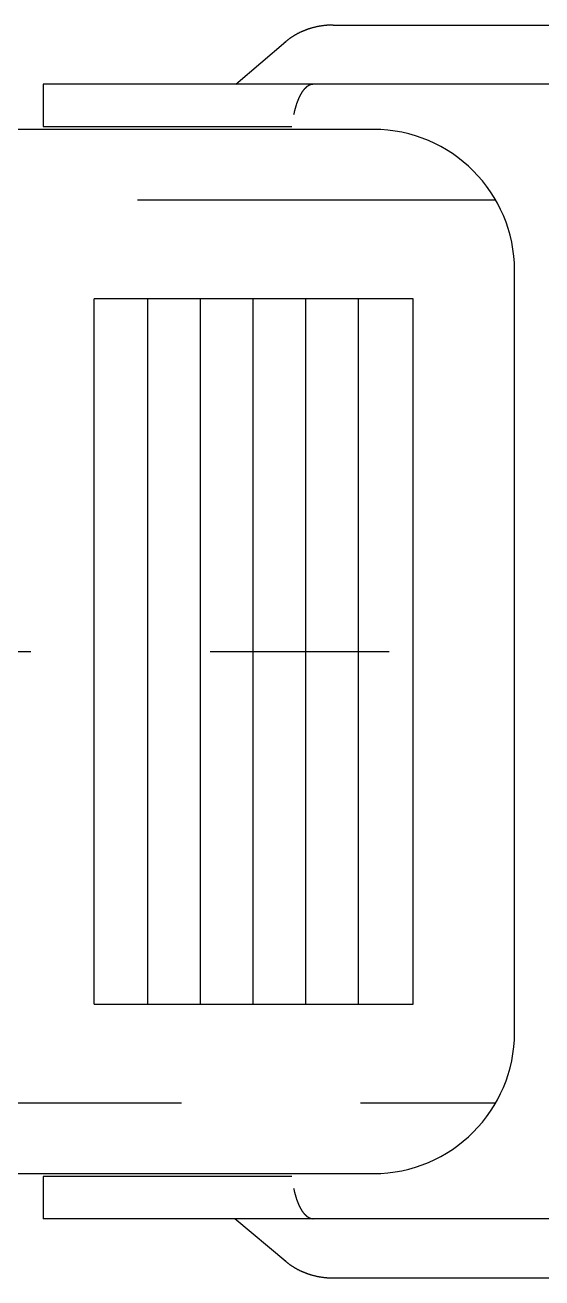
# Model space of a CAD drawing. Extents: x -122 to 85, y -355 to 31.
# Drawn here: x -80.27 to -61.95, y -22.2 to 22.2 of the extents above; entities that cross this region are included whole.
import ezdxf

# ---------------------------------------------------------------- set-up
doc = ezdxf.new("R2010")
doc.units = 0
doc.linetypes.add('CENTER', pattern=[50.8, 31.75, -6.35, 6.35, -6.35])
doc.linetypes.add('DASHED', pattern=[19.05, 12.7, -6.35])
doc.layers.get('0').update_dxf_attribs({"linetype": 'CONTINUOUS'})
doc.layers.add('CENTER', color=1, linetype='CONTINUOUS')

msp = doc.modelspace()

# ---------------------------------------------------------------- linework, layer by layer
at = {"color": 7, "linetype": 'CONTINUOUS'}
for p, q in [((-69.348, 22.2), (-18.659, 22.2)), ((-72.799, 20.1), (-71.033, 21.614)), ((-29.92, 20.1), (-79.636, 20.1)), ((-79.636, 20.1), (-79.636, 18.6)), ((-67.921, 18.5), (-81.692, 18.5)), ((-79.636, 18.6), (-70.816, 18.6)), ((-62.921, -13.5), (-62.921, 13.5)), ((-77.824, -12.5), (-77.824, 12.5)), ((-66.521, 12.5), (-77.824, 12.5)), ((-75.918, -12.5), (-75.918, 12.5)), ((-74.051, -12.5), (-74.051, 12.5)), ((-72.184, -12.5), (-72.184, 12.5)), ((-70.317, -12.5), (-70.317, 12.5)), ((-68.449, -12.5), (-68.449, 12.5)), ((-66.521, -12.5), (-66.521, 12.5)), ((-77.824, -12.5), (-66.521, -12.5)), ((-81.692, -18.5), (-67.921, -18.5)), ((-79.636, -18.6), (-79.636, -20.1)), ((-70.816, -18.6), (-79.636, -18.6)), ((-29.92, -20.1), (-79.636, -20.1)), ((-71.033, -21.614), (-72.837, -20.1)), ((-69.348, -22.2), (-18.659, -22.2))]:
    msp.add_line(p, q, dxfattribs=at)
at = {"color": 3, "linetype": 'DASHED'}
for p, q in [((-63.59, 16), (-87.434, 16)), ((-87.434, -16), (-63.59, -16))]:
    msp.add_line(p, q, dxfattribs=at)
at = {"color": 7, "linetype": 'CONTINUOUS'}
for points in [[(-69.348, 22.2, 0), (-69.364, 22.2, 0), (-69.38, 22.2, 0), (-69.397, 22.2, 0), (-69.413, 22.199, 0), (-69.429, 22.199, 0), (-69.445, 22.198, 0), (-69.462, 22.198, 0), (-69.478, 22.197, 0), (-69.494, 22.196, 0), (-69.51, 22.195, 0), (-69.526, 22.194, 0), (-69.543, 22.193, 0), (-69.559, 22.192, 0), (-69.575, 22.191, 0), (-69.591, 22.189, 0), (-69.607, 22.188, 0), (-69.623, 22.187, 0), (-69.639, 22.185, 0), (-69.656, 22.183, 0), (-69.672, 22.181, 0), (-69.688, 22.18, 0), (-69.704, 22.177, 0), (-69.72, 22.175, 0), (-69.736, 22.173, 0), (-69.752, 22.171, 0), (-69.768, 22.169, 0), (-69.784, 22.166, 0), (-69.8, 22.164, 0), (-69.816, 22.161, 0), (-69.832, 22.158, 0), (-69.848, 22.155, 0), (-69.864, 22.153, 0), (-69.879, 22.15, 0), (-69.895, 22.146, 0), (-69.911, 22.143, 0), (-69.927, 22.14, 0), (-69.942, 22.137, 0), (-69.958, 22.133, 0), (-69.974, 22.13, 0), (-69.99, 22.126, 0), (-70.005, 22.122, 0), (-70.021, 22.119, 0), (-70.036, 22.115, 0), (-70.052, 22.111, 0), (-70.067, 22.107, 0), (-70.083, 22.102, 0), (-70.098, 22.098, 0), (-70.114, 22.094, 0), (-70.129, 22.089, 0), (-70.144, 22.085, 0), (-70.16, 22.08, 0), (-70.175, 22.076, 0), (-70.19, 22.071, 0), (-70.205, 22.066, 0), (-70.221, 22.061, 0), (-70.236, 22.056, 0), (-70.251, 22.051, 0), (-70.266, 22.046, 0), (-70.281, 22.04, 0), (-70.296, 22.035, 0), (-70.31, 22.029, 0), (-70.325, 22.024, 0), (-70.34, 22.018, 0), (-70.355, 22.013, 0), (-70.37, 22.007, 0), (-70.384, 22.001, 0), (-70.399, 21.995, 0), (-70.413, 21.989, 0), (-70.428, 21.983, 0), (-70.442, 21.977, 0), (-70.457, 21.97, 0), (-70.471, 21.964, 0), (-70.485, 21.957, 0), (-70.5, 21.951, 0), (-70.514, 21.944, 0), (-70.528, 21.938, 0), (-70.542, 21.931, 0), (-70.556, 21.924, 0), (-70.57, 21.917, 0), (-70.584, 21.91, 0), (-70.598, 21.903, 0), (-70.612, 21.896, 0), (-70.625, 21.888, 0), (-70.639, 21.881, 0), (-70.653, 21.873, 0), (-70.666, 21.866, 0), (-70.68, 21.858, 0), (-70.693, 21.851, 0), (-70.707, 21.843, 0), (-70.72, 21.835, 0), (-70.733, 21.827, 0), (-70.746, 21.819, 0), (-70.759, 21.811, 0), (-70.772, 21.803, 0), (-70.785, 21.795, 0), (-70.798, 21.787, 0), (-70.811, 21.779, 0), (-70.824, 21.77, 0), (-70.837, 21.762, 0), (-70.849, 21.753, 0), (-70.862, 21.744, 0), (-70.874, 21.736, 0), (-70.887, 21.727, 0), (-70.899, 21.718, 0), (-70.912, 21.709, 0), (-70.924, 21.7, 0), (-70.936, 21.691, 0), (-70.948, 21.682, 0), (-70.96, 21.673, 0), (-70.972, 21.664, 0), (-70.984, 21.654, 0), (-70.996, 21.645, 0), (-71.007, 21.635, 0), (-71.019, 21.626, 0), (-71.03, 21.616, 0), (-71.042, 21.607, 0), (-71.053, 21.597, 0), (-71.064, 21.587, 0), (-71.076, 21.577, 0), (-71.087, 21.567, 0), (-71.098, 21.557, 0), (-71.109, 21.547, 0), (-71.12, 21.537, 0), (-71.131, 21.527, 0), (-71.141, 21.517, 0), (-71.152, 21.506, 0), (-71.163, 21.496, 0), (-71.173, 21.486, 0)], [(-70.057, 20.1, 0), (-70.064, 20.1, 0), (-70.07, 20.1, 0), (-70.077, 20.099, 0), (-70.084, 20.099, 0), (-70.091, 20.098, 0), (-70.097, 20.097, 0), (-70.104, 20.096, 0), (-70.111, 20.095, 0), (-70.117, 20.094, 0), (-70.124, 20.093, 0), (-70.13, 20.091, 0), (-70.137, 20.09, 0), (-70.144, 20.088, 0), (-70.15, 20.086, 0), (-70.157, 20.084, 0), (-70.164, 20.081, 0), (-70.17, 20.079, 0), (-70.177, 20.076, 0), (-70.183, 20.074, 0), (-70.19, 20.071, 0), (-70.197, 20.068, 0), (-70.203, 20.065, 0), (-70.21, 20.062, 0), (-70.216, 20.058, 0), (-70.223, 20.055, 0), (-70.229, 20.051, 0), (-70.236, 20.047, 0), (-70.242, 20.043, 0), (-70.249, 20.039, 0), (-70.255, 20.035, 0), (-70.262, 20.031, 0), (-70.268, 20.026, 0), (-70.274, 20.021, 0), (-70.281, 20.017, 0), (-70.287, 20.012, 0), (-70.294, 20.007, 0), (-70.3, 20.002, 0), (-70.306, 19.996, 0), (-70.313, 19.991, 0), (-70.319, 19.985, 0), (-70.325, 19.979, 0), (-70.331, 19.973, 0), (-70.338, 19.967, 0), (-70.344, 19.961, 0), (-70.35, 19.955, 0), (-70.356, 19.948, 0), (-70.362, 19.942, 0), (-70.369, 19.935, 0), (-70.375, 19.928, 0), (-70.381, 19.921, 0), (-70.387, 19.914, 0), (-70.393, 19.907, 0), (-70.399, 19.9, 0), (-70.405, 19.892, 0), (-70.411, 19.884, 0), (-70.417, 19.877, 0), (-70.423, 19.869, 0), (-70.429, 19.861, 0), (-70.434, 19.853, 0), (-70.44, 19.844, 0), (-70.446, 19.836, 0), (-70.452, 19.828, 0), (-70.458, 19.819, 0), (-70.463, 19.81, 0), (-70.469, 19.801, 0), (-70.475, 19.792, 0), (-70.48, 19.783, 0), (-70.486, 19.774, 0), (-70.492, 19.764, 0), (-70.497, 19.755, 0), (-70.502, 19.745, 0), (-70.508, 19.735, 0), (-70.513, 19.726, 0), (-70.519, 19.716, 0), (-70.524, 19.706, 0), (-70.529, 19.695, 0), (-70.535, 19.685, 0), (-70.54, 19.675, 0), (-70.545, 19.664, 0), (-70.55, 19.653, 0), (-70.556, 19.642, 0), (-70.561, 19.632, 0), (-70.566, 19.621, 0), (-70.571, 19.61, 0), (-70.576, 19.598, 0), (-70.581, 19.587, 0), (-70.586, 19.576, 0), (-70.591, 19.564, 0), (-70.596, 19.552, 0), (-70.6, 19.541, 0), (-70.605, 19.529, 0), (-70.61, 19.517, 0), (-70.615, 19.505, 0), (-70.619, 19.492, 0), (-70.624, 19.48, 0), (-70.629, 19.468, 0), (-70.633, 19.455, 0), (-70.638, 19.443, 0), (-70.642, 19.43, 0), (-70.647, 19.417, 0), (-70.651, 19.404, 0), (-70.655, 19.391, 0), (-70.659, 19.378, 0), (-70.664, 19.365, 0), (-70.668, 19.352, 0), (-70.672, 19.339, 0), (-70.676, 19.325, 0), (-70.68, 19.312, 0), (-70.684, 19.298, 0), (-70.688, 19.284, 0), (-70.692, 19.271, 0), (-70.696, 19.257, 0), (-70.7, 19.243, 0), (-70.704, 19.229, 0), (-70.707, 19.215, 0), (-70.711, 19.201, 0), (-70.715, 19.186, 0), (-70.718, 19.172, 0), (-70.722, 19.157, 0), (-70.725, 19.143, 0), (-70.729, 19.128, 0), (-70.732, 19.114, 0), (-70.736, 19.099, 0), (-70.739, 19.084, 0), (-70.742, 19.069, 0), (-70.746, 19.055, 0), (-70.749, 19.04, 0), (-70.752, 19.024, 0)], [(-70.752, -19.024, 0), (-70.749, -19.04, 0), (-70.746, -19.055, 0), (-70.742, -19.069, 0), (-70.739, -19.084, 0), (-70.736, -19.099, 0), (-70.732, -19.114, 0), (-70.729, -19.128, 0), (-70.725, -19.143, 0), (-70.722, -19.157, 0), (-70.718, -19.172, 0), (-70.715, -19.186, 0), (-70.711, -19.201, 0), (-70.707, -19.215, 0), (-70.704, -19.229, 0), (-70.7, -19.243, 0), (-70.696, -19.257, 0), (-70.692, -19.271, 0), (-70.688, -19.284, 0), (-70.684, -19.298, 0), (-70.68, -19.312, 0), (-70.676, -19.325, 0), (-70.672, -19.339, 0), (-70.668, -19.352, 0), (-70.664, -19.365, 0), (-70.659, -19.378, 0), (-70.655, -19.391, 0), (-70.651, -19.404, 0), (-70.647, -19.417, 0), (-70.642, -19.43, 0), (-70.638, -19.443, 0), (-70.633, -19.455, 0), (-70.629, -19.468, 0), (-70.624, -19.48, 0), (-70.619, -19.492, 0), (-70.615, -19.505, 0), (-70.61, -19.517, 0), (-70.605, -19.529, 0), (-70.6, -19.541, 0), (-70.596, -19.552, 0), (-70.591, -19.564, 0), (-70.586, -19.576, 0), (-70.581, -19.587, 0), (-70.576, -19.598, 0), (-70.571, -19.61, 0), (-70.566, -19.621, 0), (-70.561, -19.632, 0), (-70.556, -19.642, 0), (-70.551, -19.653, 0), (-70.545, -19.664, 0), (-70.54, -19.675, 0), (-70.535, -19.685, 0), (-70.529, -19.695, 0), (-70.524, -19.706, 0), (-70.519, -19.716, 0), (-70.513, -19.726, 0), (-70.508, -19.735, 0), (-70.502, -19.745, 0), (-70.497, -19.755, 0), (-70.492, -19.764, 0), (-70.486, -19.774, 0), (-70.48, -19.783, 0), (-70.475, -19.792, 0), (-70.469, -19.801, 0), (-70.463, -19.81, 0), (-70.458, -19.819, 0), (-70.452, -19.828, 0), (-70.446, -19.836, 0), (-70.44, -19.844, 0), (-70.434, -19.853, 0), (-70.429, -19.861, 0), (-70.423, -19.869, 0), (-70.417, -19.877, 0), (-70.411, -19.884, 0), (-70.405, -19.892, 0), (-70.399, -19.9, 0), (-70.393, -19.907, 0), (-70.387, -19.914, 0), (-70.381, -19.921, 0), (-70.375, -19.928, 0), (-70.369, -19.935, 0), (-70.362, -19.942, 0), (-70.356, -19.948, 0), (-70.35, -19.955, 0), (-70.344, -19.961, 0), (-70.338, -19.967, 0), (-70.331, -19.973, 0), (-70.325, -19.979, 0), (-70.319, -19.985, 0), (-70.313, -19.991, 0), (-70.306, -19.996, 0), (-70.3, -20.002, 0), (-70.294, -20.007, 0), (-70.287, -20.012, 0), (-70.281, -20.017, 0), (-70.275, -20.021, 0), (-70.268, -20.026, 0), (-70.262, -20.031, 0), (-70.255, -20.035, 0), (-70.249, -20.039, 0), (-70.242, -20.043, 0), (-70.236, -20.047, 0), (-70.229, -20.051, 0), (-70.223, -20.055, 0), (-70.216, -20.058, 0), (-70.21, -20.062, 0), (-70.203, -20.065, 0), (-70.197, -20.068, 0), (-70.19, -20.071, 0), (-70.183, -20.074, 0), (-70.177, -20.076, 0), (-70.17, -20.079, 0), (-70.164, -20.081, 0), (-70.157, -20.084, 0), (-70.15, -20.086, 0), (-70.144, -20.088, 0), (-70.137, -20.09, 0), (-70.13, -20.091, 0), (-70.124, -20.093, 0), (-70.117, -20.094, 0), (-70.111, -20.095, 0), (-70.104, -20.096, 0), (-70.097, -20.097, 0), (-70.091, -20.098, 0), (-70.084, -20.099, 0), (-70.077, -20.099, 0), (-70.07, -20.1, 0), (-70.064, -20.1, 0), (-70.057, -20.1, 0)], [(-71.173, -21.486, 0), (-71.163, -21.496, 0), (-71.152, -21.506, 0), (-71.141, -21.517, 0), (-71.131, -21.527, 0), (-71.12, -21.537, 0), (-71.109, -21.547, 0), (-71.098, -21.557, 0), (-71.087, -21.567, 0), (-71.076, -21.577, 0), (-71.064, -21.587, 0), (-71.053, -21.597, 0), (-71.042, -21.607, 0), (-71.03, -21.616, 0), (-71.019, -21.626, 0), (-71.007, -21.635, 0), (-70.996, -21.645, 0), (-70.984, -21.654, 0), (-70.972, -21.664, 0), (-70.96, -21.673, 0), (-70.948, -21.682, 0), (-70.936, -21.691, 0), (-70.924, -21.7, 0), (-70.912, -21.709, 0), (-70.899, -21.718, 0), (-70.887, -21.727, 0), (-70.874, -21.736, 0), (-70.862, -21.744, 0), (-70.849, -21.753, 0), (-70.837, -21.762, 0), (-70.824, -21.77, 0), (-70.811, -21.779, 0), (-70.798, -21.787, 0), (-70.785, -21.795, 0), (-70.772, -21.803, 0), (-70.759, -21.811, 0), (-70.746, -21.819, 0), (-70.733, -21.827, 0), (-70.72, -21.835, 0), (-70.707, -21.843, 0), (-70.693, -21.851, 0), (-70.68, -21.858, 0), (-70.666, -21.866, 0), (-70.653, -21.874, 0), (-70.639, -21.881, 0), (-70.625, -21.888, 0), (-70.612, -21.896, 0), (-70.598, -21.903, 0), (-70.584, -21.91, 0), (-70.57, -21.917, 0), (-70.556, -21.924, 0), (-70.542, -21.931, 0), (-70.528, -21.938, 0), (-70.514, -21.944, 0), (-70.499, -21.951, 0), (-70.485, -21.957, 0), (-70.471, -21.964, 0), (-70.457, -21.97, 0), (-70.442, -21.977, 0), (-70.428, -21.983, 0), (-70.413, -21.989, 0), (-70.399, -21.995, 0), (-70.384, -22.001, 0), (-70.37, -22.007, 0), (-70.355, -22.013, 0), (-70.34, -22.018, 0), (-70.325, -22.024, 0), (-70.31, -22.03, 0), (-70.296, -22.035, 0), (-70.281, -22.04, 0), (-70.266, -22.046, 0), (-70.251, -22.051, 0), (-70.236, -22.056, 0), (-70.22, -22.061, 0), (-70.205, -22.066, 0), (-70.19, -22.071, 0), (-70.175, -22.076, 0), (-70.16, -22.08, 0), (-70.144, -22.085, 0), (-70.129, -22.09, 0), (-70.114, -22.094, 0), (-70.098, -22.098, 0), (-70.083, -22.102, 0), (-70.067, -22.107, 0), (-70.052, -22.111, 0), (-70.036, -22.115, 0), (-70.021, -22.119, 0), (-70.005, -22.122, 0), (-69.99, -22.126, 0), (-69.974, -22.13, 0), (-69.958, -22.133, 0), (-69.942, -22.137, 0), (-69.927, -22.14, 0), (-69.911, -22.143, 0), (-69.895, -22.146, 0), (-69.879, -22.15, 0), (-69.864, -22.153, 0), (-69.848, -22.155, 0), (-69.832, -22.158, 0), (-69.816, -22.161, 0), (-69.8, -22.164, 0), (-69.784, -22.166, 0), (-69.768, -22.169, 0), (-69.752, -22.171, 0), (-69.736, -22.173, 0), (-69.72, -22.175, 0), (-69.704, -22.178, 0), (-69.688, -22.18, 0), (-69.672, -22.181, 0), (-69.656, -22.183, 0), (-69.639, -22.185, 0), (-69.623, -22.187, 0), (-69.607, -22.188, 0), (-69.591, -22.19, 0), (-69.575, -22.191, 0), (-69.559, -22.192, 0), (-69.543, -22.193, 0), (-69.526, -22.194, 0), (-69.51, -22.195, 0), (-69.494, -22.196, 0), (-69.478, -22.197, 0), (-69.462, -22.198, 0), (-69.445, -22.198, 0), (-69.429, -22.199, 0), (-69.413, -22.199, 0), (-69.397, -22.2, 0), (-69.38, -22.2, 0), (-69.364, -22.2, 0), (-69.348, -22.2, 0)]]:
    msp.add_polyline3d(points, dxfattribs=at)
for centre, start, end in [((-67.921, 13.5), 0, 90), ((-67.921, -13.5), 270, 0)]:
    msp.add_arc(centre, 5, start, end, dxfattribs=at)
at = {"layer": 'CENTER', "color": 1, "linetype": 'CENTER'}
msp.add_line((-111.817, 0), (84.653, 0), dxfattribs=at)

doc.saveas('drawing.dxf')
